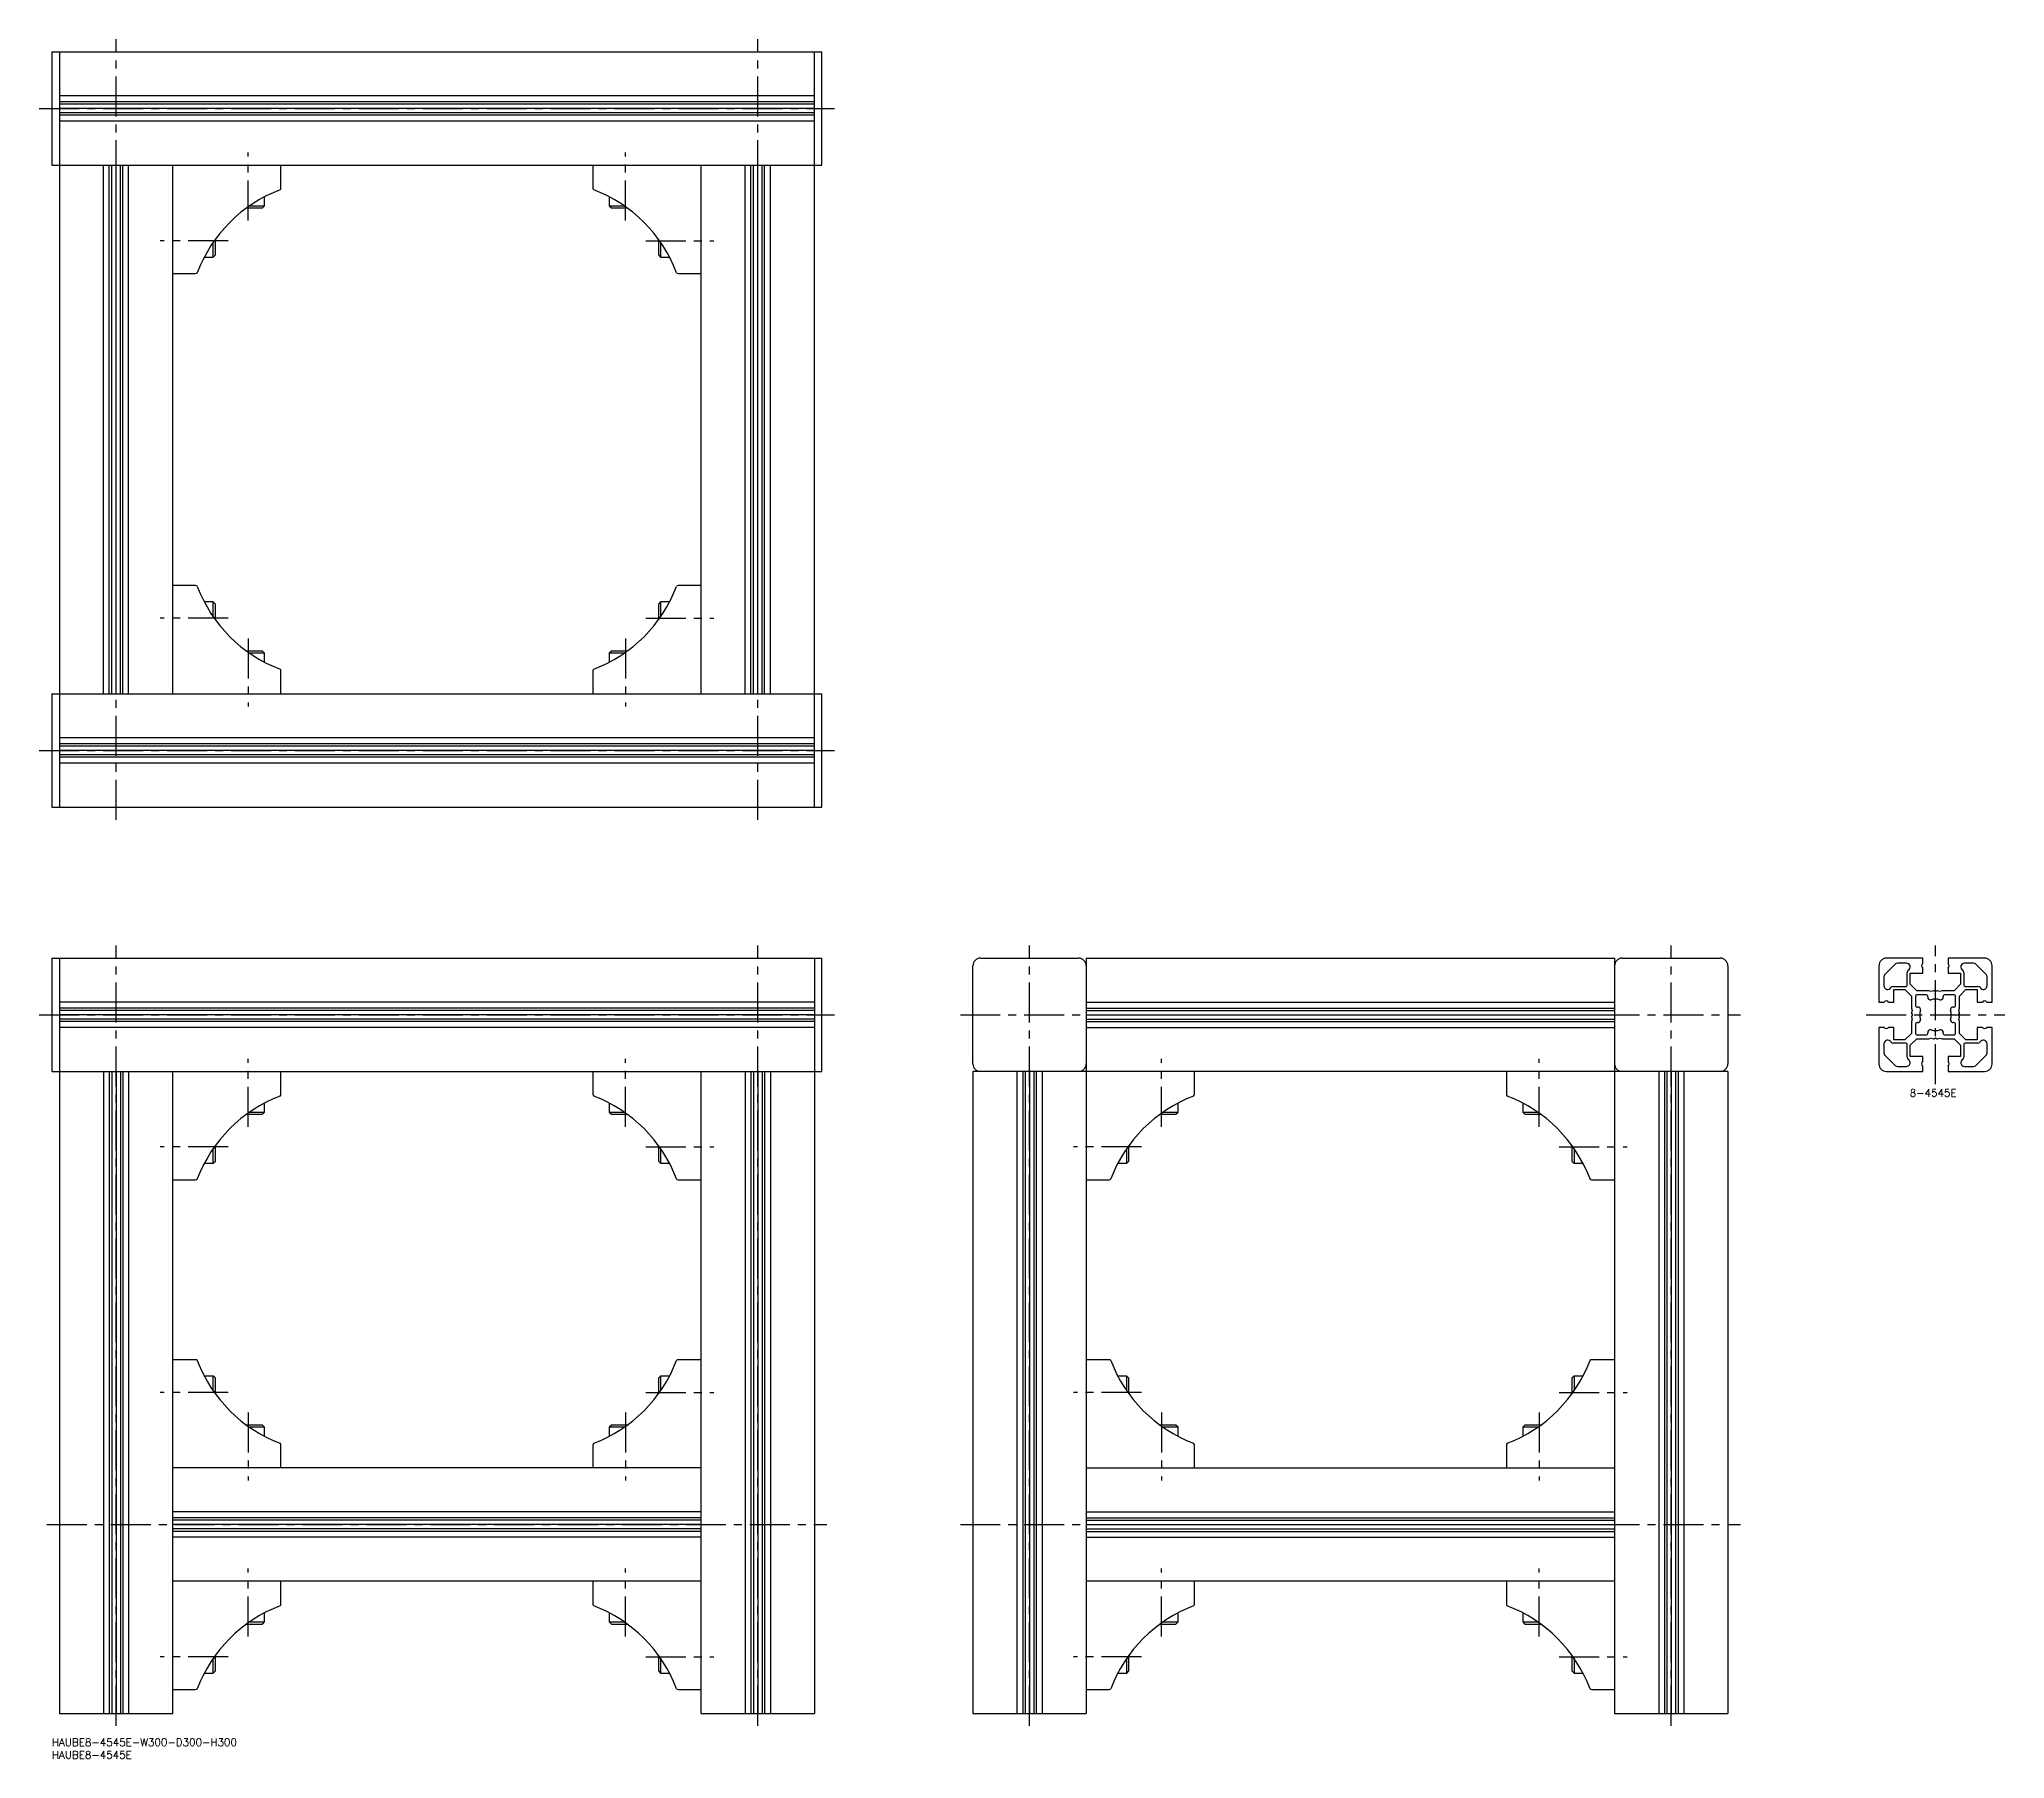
# Model space of a CAD drawing. Extents: x -5 to 776, y -8 to 675.
import ezdxf

# ---------------------------------------------------------------- set-up
doc = ezdxf.new("R2010")
doc.units = 0
doc.header["$LTSCALE"] = 0.5
doc.linetypes.add('CENTER', pattern=[50.8, 31.75, -6.35, 6.35, -6.35])
for name, color, linetype in [('MSM_CENTER', 1, 'CENTER'), ('MSM_CONTINUOUS', 7, 'CONTINUOUS'), ('MSM_PART_NUMBER', 7, 'CONTINUOUS')]:
    doc.layers.add(name, color=color, linetype=linetype)
doc.styles.get("Standard").update_dxf_attribs({"font": 'txt.shx', "height": 3, "bigfont": 'bigfont.shx'})

# ---------------------------------------------------------------- blocks, each defined once
blk = doc.blocks.new('*U8')
at = {"layer": 'MSM_PART_NUMBER'}
blk.add_text('HAUBE8-4545E-W300-D300-H300', height=3, dxfattribs=at).set_placement((0, -3))
blk = doc.blocks.new('*U9')
at = {"layer": 'MSM_PART_NUMBER'}
blk.add_text('HAUBE8-4545E', height=3, dxfattribs=at).set_placement((0, -8))
blk = doc.blocks.new('*U10')
at = {"layer": 'MSM_PART_NUMBER'}
blk.add_text('8-4545E', height=3, dxfattribs=at).set_placement((738.26, 254.97))

msp = doc.modelspace()

# ---------------------------------------------------------------- linework, layer by layer
at = {"layer": 'MSM_CENTER'}
for p, q in [((25.5, 365), (25.5, 675)), ((280.5, 365), (280.5, 675)), ((-5, 647.5), (311, 647.5)), ((78, 603), (78, 630)), ((228, 603), (228, 630)), ((70, 595), (43, 595)), ((236, 595), (263, 595)), ((70, 445), (43, 445)), ((236, 445), (263, 445)), ((78, 437), (78, 410)), ((228, 437), (228, 410)), ((-5, 392.5), (311, 392.5)), ((25.5, 5), (25.5, 315)), ((280.5, 5), (280.5, 315)), ((388.5, 5), (388.5, 315)), ((643.5, 5), (643.5, 315)), ((748.5, 260), (748.5, 315)), ((-5, 287.5), (311, 287.5)), ((361, 287.5), (671, 287.5)), ((721, 287.5), (776, 287.5)), ((78, 243), (78, 270)), ((228, 243), (228, 270)), ((441, 243), (441, 270)), ((591, 243), (591, 270)), ((70, 235), (43, 235)), ((236, 235), (263, 235)), ((433, 235), (406, 235)), ((599, 235), (626, 235)), ((70, 137.5), (43, 137.5)), ((236, 137.5), (263, 137.5)), ((433, 137.5), (406, 137.5)), ((599, 137.5), (626, 137.5)), ((78, 129.5), (78, 102.5)), ((228, 129.5), (228, 102.5)), ((441, 129.5), (441, 102.5)), ((591, 129.5), (591, 102.5)), ((-2, 85), (308, 85)), ((361, 85), (671, 85)), ((78, 40.5), (78, 67.5)), ((228, 40.5), (228, 67.5)), ((441, 40.5), (441, 67.5)), ((591, 40.5), (591, 67.5)), ((70, 32.5), (43, 32.5)), ((236, 32.5), (263, 32.5)), ((433, 32.5), (406, 32.5)), ((599, 32.5), (626, 32.5))]:
    msp.add_line(p, q, dxfattribs=at)
at = {"layer": 'MSM_CONTINUOUS'}
for p, q in [((0, 670), (306, 670)), ((0, 670), (0, 625)), ((3, 670), (3, 370)), ((303, 370), (303, 670)), ((306, 625), (306, 670)), ((303, 652.5), (3, 652.5)), ((303, 650.19), (3, 650.19)), ((303, 649.2), (3, 649.2)), ((303, 647.5), (3, 647.5)), ((303, 645.8), (3, 645.8)), ((303, 644.81), (3, 644.81)), ((303, 642.5), (3, 642.5)), ((0, 625), (306, 625)), ((20.5, 415), (20.5, 625)), ((22.81, 415), (22.81, 625)), ((23.8, 415), (23.8, 625)), ((25.5, 415), (25.5, 625)), ((27.2, 415), (27.2, 625)), ((28.19, 415), (28.19, 625)), ((30.5, 415), (30.5, 625)), ((48, 415), (48, 625)), ((91, 615.91), (91, 625)), ((215, 625), (215, 615.91)), ((258, 415), (258, 625)), ((275.5, 415), (275.5, 625)), ((277.81, 415), (277.81, 625)), ((278.8, 415), (278.8, 625)), ((280.5, 415), (280.5, 625)), ((282.2, 415), (282.2, 625)), ((283.19, 415), (283.19, 625)), ((285.5, 415), (285.5, 625)), ((84.5, 608.87), (84.5, 612.42)), ((221.5, 612.42), (221.5, 608.87)), ((77.39, 608), (83.63, 608)), ((78.61, 608.87), (84.5, 608.87)), ((83.63, 608), (84.5, 608.87)), ((221.5, 608.87), (222.37, 608)), ((221.5, 608.87), (227.39, 608.87)), ((222.37, 608), (228.61, 608)), ((64.13, 588.5), (64.13, 594.39)), ((65, 589.37), (65, 595.61)), ((241, 595.61), (241, 589.37)), ((241.87, 594.39), (241.87, 588.5)), ((60.58, 588.5), (64.13, 588.5)), ((64.13, 588.5), (65, 589.37)), ((241, 589.37), (241.87, 588.5)), ((241.87, 588.5), (245.42, 588.5)), ((48, 582), (57.09, 582)), ((248.91, 582), (258, 582)), ((57.09, 458), (48, 458)), ((258, 458), (248.91, 458)), ((64.13, 451.5), (60.58, 451.5)), ((65, 450.63), (64.13, 451.5)), ((64.13, 445.61), (64.13, 451.5)), ((65, 444.39), (65, 450.63)), ((241.87, 451.5), (241, 450.63)), ((241, 450.63), (241, 444.39)), ((245.42, 451.5), (241.87, 451.5)), ((241.87, 451.5), (241.87, 445.61)), ((83.63, 432), (77.39, 432)), ((84.5, 431.13), (78.61, 431.13)), ((84.5, 431.13), (83.63, 432)), ((84.5, 427.58), (84.5, 431.13)), ((222.37, 432), (221.5, 431.13)), ((221.5, 431.13), (221.5, 427.58)), ((227.39, 431.13), (221.5, 431.13)), ((228.61, 432), (222.37, 432)), ((91, 415), (91, 424.09)), ((215, 424.09), (215, 415)), ((0, 415), (306, 415)), ((0, 415), (0, 370)), ((306, 370), (306, 415)), ((303, 397.5), (3, 397.5)), ((303, 395.19), (3, 395.19)), ((303, 394.2), (3, 394.2)), ((303, 392.5), (3, 392.5)), ((303, 390.8), (3, 390.8)), ((303, 389.81), (3, 389.81)), ((303, 387.5), (3, 387.5)), ((0, 370), (306, 370)), ((0, 310), (306, 310)), ((0, 310), (0, 265)), ((3, 310), (3, 10)), ((303, 310), (303, 10)), ((306, 265), (306, 310)), ((366, 268), (366, 307)), ((369, 310), (408, 310)), ((411, 310), (411, 10)), ((411, 310), (621, 310)), ((621, 310), (621, 10)), ((624, 310), (663, 310)), ((666, 307), (666, 268)), ((726, 307), (726, 292.5)), ((732.64, 307.71), (728.29, 303.36)), ((743.5, 310), (729, 310)), ((736.95, 308), (733.35, 308)), ((743.5, 307.87), (743.5, 310)), ((743.5, 304), (743.5, 306.13)), ((768, 310), (753.5, 310)), ((753.5, 310), (753.5, 307.87)), ((753.5, 306.13), (753.5, 304)), ((763.65, 308), (760.05, 308)), ((768.71, 303.36), (764.36, 307.71)), ((771, 292.5), (771, 307)), ((728, 302.65), (728, 299.05)), ((731.67, 298.8), (736.7, 298.8)), ((732, 292.5), (732, 297.5)), ((732, 297.5), (736.38, 297.5)), ((736.38, 297.5), (739, 294.88)), ((737.2, 299.3), (737.2, 304.33)), ((738.5, 299.62), (738.5, 304)), ((738.5, 304), (743.5, 304)), ((741.12, 297), (738.5, 299.62)), ((745.81, 297), (741.12, 297)), ((746.8, 296.79), (745.81, 297)), ((747.74, 296.99), (746.8, 296.79)), ((748.5, 296.7), (748.1, 296.93)), ((748.9, 296.93), (748.5, 296.7)), ((750.2, 296.79), (749.26, 296.99)), ((751.19, 297), (750.2, 296.79)), ((755.88, 297), (751.19, 297)), ((753.5, 304), (758.5, 304)), ((758.5, 299.62), (755.88, 297)), ((758, 294.88), (760.62, 297.5)), ((758.5, 304), (758.5, 299.62)), ((759.8, 304.33), (759.8, 299.3)), ((760.3, 298.8), (765.33, 298.8)), ((760.62, 297.5), (765, 297.5)), ((765, 297.5), (765, 292.5)), ((769, 299.05), (769, 302.65)), ((303, 292.5), (3, 292.5)), ((303, 290.19), (3, 290.19)), ((303, 289.2), (3, 289.2)), ((411, 292.5), (621, 292.5)), ((411, 290.19), (621, 290.19)), ((411, 289.2), (621, 289.2)), ((726, 292.5), (728.13, 292.5)), ((729.87, 292.5), (732, 292.5)), ((739, 294.88), (739, 290.19)), ((739, 290.19), (739.21, 289.2)), ((739.21, 289.2), (739.01, 288.26)), ((740.6, 294.9), (740.6, 291.1)), ((744.9, 295.4), (741.1, 295.4)), ((755.9, 295.4), (752.1, 295.4)), ((756.4, 291.1), (756.4, 294.9)), ((757.79, 289.2), (758, 290.19)), ((757.99, 288.26), (757.79, 289.2)), ((758, 290.19), (758, 294.88)), ((765, 292.5), (767.13, 292.5)), ((768.87, 292.5), (771, 292.5)), ((303, 287.5), (3, 287.5)), ((303, 285.8), (3, 285.8)), ((303, 284.81), (3, 284.81)), ((303, 282.5), (3, 282.5)), ((411, 287.5), (621, 287.5)), ((411, 285.8), (621, 285.8)), ((411, 284.81), (621, 284.81)), ((411, 282.5), (621, 282.5)), ((728.13, 282.5), (726, 282.5)), ((726, 282.5), (726, 268)), ((732, 282.5), (729.87, 282.5)), ((732, 277.5), (732, 282.5)), ((739.21, 285.8), (739, 284.81)), ((739, 284.81), (739, 280.12)), ((739.01, 286.74), (739.21, 285.8)), ((739.07, 287.9), (739.3, 287.5)), ((739.3, 287.5), (739.07, 287.1)), ((740.6, 283.9), (740.6, 280.1)), ((756.4, 280.1), (756.4, 283.9)), ((757.7, 287.5), (757.93, 287.9)), ((757.93, 287.1), (757.7, 287.5)), ((757.79, 285.8), (757.99, 286.74)), ((758, 284.81), (757.79, 285.8)), ((758, 280.12), (758, 284.81)), ((767.13, 282.5), (765, 282.5)), ((765, 282.5), (765, 277.5)), ((771, 282.5), (768.87, 282.5)), ((771, 268), (771, 282.5)), ((728, 275.95), (728, 272.35)), ((736.7, 276.2), (731.67, 276.2)), ((736.38, 277.5), (732, 277.5)), ((739, 280.12), (736.38, 277.5)), ((737.2, 270.67), (737.2, 275.7)), ((738.5, 275.38), (741.12, 278)), ((738.5, 271), (738.5, 275.38)), ((741.1, 279.6), (744.9, 279.6)), ((741.12, 278), (745.81, 278)), ((745.81, 278), (746.8, 278.21)), ((746.8, 278.21), (747.74, 278.01)), ((748.1, 278.07), (748.5, 278.3)), ((748.5, 278.3), (748.9, 278.07)), ((749.26, 278.01), (750.2, 278.21)), ((750.2, 278.21), (751.19, 278)), ((751.19, 278), (755.88, 278)), ((752.1, 279.6), (755.9, 279.6)), ((755.88, 278), (758.5, 275.38)), ((760.62, 277.5), (758, 280.12)), ((758.5, 275.38), (758.5, 271)), ((759.8, 275.7), (759.8, 270.67)), ((765.33, 276.2), (760.3, 276.2)), ((765, 277.5), (760.62, 277.5)), ((769, 272.35), (769, 275.95)), ((728.29, 271.64), (732.64, 267.29)), ((733.35, 267), (736.95, 267)), ((743.5, 271), (738.5, 271)), ((743.5, 268.87), (743.5, 271)), ((743.5, 265), (743.5, 267.13)), ((758.5, 271), (753.5, 271)), ((753.5, 271), (753.5, 268.87)), ((753.5, 267.13), (753.5, 265)), ((760.05, 267), (763.65, 267)), ((764.36, 267.29), (768.71, 271.64)), ((0, 265), (306, 265)), ((20.5, 265), (20.5, 10)), ((22.81, 265), (22.81, 10)), ((23.8, 265), (23.8, 10)), ((25.5, 265), (25.5, 10)), ((27.2, 265), (27.2, 10)), ((28.19, 265), (28.19, 10)), ((30.5, 265), (30.5, 10)), ((48, 10), (48, 265)), ((91, 255.91), (91, 265)), ((215, 265), (215, 255.91)), ((258, 10), (258, 265)), ((275.5, 265), (275.5, 10)), ((277.81, 265), (277.81, 10)), ((278.8, 265), (278.8, 10)), ((280.5, 265), (280.5, 10)), ((282.2, 265), (282.2, 10)), ((283.19, 265), (283.19, 10)), ((285.5, 265), (285.5, 10)), ((666, 265), (366, 265)), ((366, 265), (366, 10)), ((383.5, 265), (383.5, 10)), ((385.81, 265), (385.81, 10)), ((386.8, 265), (386.8, 10)), ((388.5, 265), (388.5, 10)), ((390.2, 265), (390.2, 10)), ((391.19, 265), (391.19, 10)), ((393.5, 265), (393.5, 10)), ((454, 255.91), (454, 265)), ((578, 265), (578, 255.91)), ((638.5, 265), (638.5, 10)), ((640.81, 265), (640.81, 10)), ((641.8, 265), (641.8, 10)), ((643.5, 265), (643.5, 10)), ((645.2, 265), (645.2, 10)), ((646.19, 265), (646.19, 10)), ((648.5, 265), (648.5, 10)), ((666, 265), (666, 10)), ((729, 265), (743.5, 265)), ((753.5, 265), (768, 265)), ((84.5, 248.87), (84.5, 252.42)), ((221.5, 252.42), (221.5, 248.87)), ((447.5, 248.87), (447.5, 252.42)), ((584.5, 252.42), (584.5, 248.87)), ((77.39, 248), (83.63, 248)), ((78.61, 248.87), (84.5, 248.87)), ((83.63, 248), (84.5, 248.87)), ((221.5, 248.87), (222.37, 248)), ((221.5, 248.87), (227.39, 248.87)), ((222.37, 248), (228.61, 248)), ((440.39, 248), (446.63, 248)), ((441.61, 248.87), (447.5, 248.87)), ((446.63, 248), (447.5, 248.87)), ((584.5, 248.87), (585.37, 248)), ((584.5, 248.87), (590.39, 248.87)), ((585.37, 248), (591.61, 248)), ((64.13, 228.5), (64.13, 234.39)), ((65, 229.37), (65, 235.61)), ((241, 235.61), (241, 229.37)), ((241.87, 234.39), (241.87, 228.5)), ((427.13, 228.5), (427.13, 234.39)), ((428, 229.37), (428, 235.61)), ((604, 235.61), (604, 229.37)), ((604.87, 234.39), (604.87, 228.5)), ((60.58, 228.5), (64.13, 228.5)), ((64.13, 228.5), (65, 229.37)), ((241, 229.37), (241.87, 228.5)), ((241.87, 228.5), (245.42, 228.5)), ((423.58, 228.5), (427.13, 228.5)), ((427.13, 228.5), (428, 229.37)), ((604, 229.37), (604.87, 228.5)), ((604.87, 228.5), (608.42, 228.5)), ((48, 222), (57.09, 222)), ((248.91, 222), (258, 222)), ((411, 222), (420.09, 222)), ((611.91, 222), (621, 222)), ((57.09, 150.5), (48, 150.5)), ((258, 150.5), (248.91, 150.5)), ((420.09, 150.5), (411, 150.5)), ((621, 150.5), (611.91, 150.5)), ((64.13, 144), (60.58, 144)), ((65, 143.13), (64.13, 144)), ((64.13, 138.11), (64.13, 144)), ((65, 136.89), (65, 143.13)), ((241.87, 144), (241, 143.13)), ((241, 143.13), (241, 136.89)), ((245.42, 144), (241.87, 144)), ((241.87, 144), (241.87, 138.11)), ((427.13, 144), (423.58, 144)), ((428, 143.13), (427.13, 144)), ((427.13, 138.11), (427.13, 144)), ((428, 136.89), (428, 143.13)), ((604.87, 144), (604, 143.13)), ((604, 143.13), (604, 136.89)), ((608.42, 144), (604.87, 144)), ((604.87, 144), (604.87, 138.11)), ((83.63, 124.5), (77.39, 124.5)), ((84.5, 123.63), (78.61, 123.63)), ((84.5, 123.63), (83.63, 124.5)), ((84.5, 120.08), (84.5, 123.63)), ((222.37, 124.5), (221.5, 123.63)), ((221.5, 123.63), (221.5, 120.08)), ((227.39, 123.63), (221.5, 123.63)), ((228.61, 124.5), (222.37, 124.5)), ((446.63, 124.5), (440.39, 124.5)), ((447.5, 123.63), (441.61, 123.63)), ((447.5, 123.63), (446.63, 124.5)), ((447.5, 120.08), (447.5, 123.63)), ((585.37, 124.5), (584.5, 123.63)), ((584.5, 123.63), (584.5, 120.08)), ((590.39, 123.63), (584.5, 123.63)), ((591.61, 124.5), (585.37, 124.5)), ((91, 107.5), (91, 116.59)), ((215, 116.59), (215, 107.5)), ((454, 107.5), (454, 116.59)), ((578, 116.59), (578, 107.5)), ((258, 107.5), (48, 107.5)), ((411, 107.5), (621, 107.5)), ((258, 90), (48, 90)), ((258, 87.69), (48, 87.69)), ((258, 86.7), (48, 86.7)), ((411, 90), (621, 90)), ((411, 87.69), (621, 87.69)), ((411, 86.7), (621, 86.7)), ((258, 85), (48, 85)), ((258, 83.3), (48, 83.3)), ((258, 82.31), (48, 82.31)), ((258, 80), (48, 80)), ((411, 85), (621, 85)), ((411, 83.3), (621, 83.3)), ((411, 82.31), (621, 82.31)), ((411, 80), (621, 80)), ((258, 62.5), (48, 62.5)), ((91, 53.41), (91, 62.5)), ((215, 62.5), (215, 53.41)), ((621, 62.5), (411, 62.5)), ((454, 53.41), (454, 62.5)), ((578, 62.5), (578, 53.41)), ((84.5, 46.37), (84.5, 49.92)), ((221.5, 49.92), (221.5, 46.37)), ((447.5, 46.37), (447.5, 49.92)), ((584.5, 49.92), (584.5, 46.37)), ((77.39, 45.5), (83.63, 45.5)), ((78.61, 46.37), (84.5, 46.37)), ((83.63, 45.5), (84.5, 46.37)), ((221.5, 46.37), (222.37, 45.5)), ((221.5, 46.37), (227.39, 46.37)), ((222.37, 45.5), (228.61, 45.5)), ((440.39, 45.5), (446.63, 45.5)), ((441.61, 46.37), (447.5, 46.37)), ((446.63, 45.5), (447.5, 46.37)), ((584.5, 46.37), (585.37, 45.5)), ((584.5, 46.37), (590.39, 46.37)), ((585.37, 45.5), (591.61, 45.5)), ((64.13, 26), (64.13, 31.89)), ((65, 26.87), (65, 33.11)), ((241, 33.11), (241, 26.87)), ((241.87, 31.89), (241.87, 26)), ((427.13, 26), (427.13, 31.89)), ((428, 26.87), (428, 33.11)), ((604, 33.11), (604, 26.87)), ((604.87, 31.89), (604.87, 26)), ((60.58, 26), (64.13, 26)), ((64.13, 26), (65, 26.87)), ((241, 26.87), (241.87, 26)), ((241.87, 26), (245.42, 26)), ((423.58, 26), (427.13, 26)), ((427.13, 26), (428, 26.87)), ((604, 26.87), (604.87, 26)), ((604.87, 26), (608.42, 26)), ((48, 19.5), (57.09, 19.5)), ((248.91, 19.5), (258, 19.5)), ((411, 19.5), (420.09, 19.5)), ((611.91, 19.5), (621, 19.5)), ((3, 10), (48, 10)), ((258, 10), (303, 10)), ((366, 10), (411, 10)), ((621, 10), (666, 10))]:
    msp.add_line(p, q, dxfattribs=at)
for centre, radius, start, end in [((110.78, 562.22), 56.67, 110.7505, 159.2495), ((90, 615.91), 1, 315, 0), ((216, 615.91), 1, 180, 225), ((195.22, 562.22), 56.67, 20.7505, 69.2495), ((57.09, 583), 1, 270, 315), ((248.91, 583), 1, 225, 270), ((57.09, 457), 1, 45, 90), ((110.78, 477.78), 56.67, 200.7505, 249.2495), ((195.22, 477.78), 56.67, 290.7505, 339.2495), ((248.91, 457), 1, 90, 135), ((90, 424.09), 1, 0, 45), ((216, 424.09), 1, 135, 180), ((369, 307), 3, 90, 180), ((408, 307), 3, 0, 90), ((624, 307), 3, 90, 180), ((663, 307), 3, 0, 90), ((729, 307), 3, 90, 180), ((733.35, 307), 1, 90, 135), ((736.95, 306.5), 1.5, 300, 90), ((738.2, 304.33), 1, 120.00001, 180), ((744, 307), 1, 120, 240), ((753, 307), 1, 300, 60), ((760.05, 306.5), 1.5, 90, 240), ((758.8, 304.33), 1, 0, 60), ((763.65, 307), 1, 45, 90), ((768, 307), 3, 0, 90), ((729, 302.65), 1, 135, 180), ((729.5, 299.05), 1.5, 180, 330), ((731.67, 297.8), 1, 90, 150), ((736.7, 299.3), 0.5, 270, 0), ((747.85, 296.5), 0.5, 60, 102), ((749.15, 296.5), 0.5, 78, 120), ((760.3, 299.3), 0.5, 180, 270), ((765.33, 297.8), 1, 30, 90), ((767.5, 299.05), 1.5, 210, 0), ((768, 302.65), 1, 0, 45), ((729, 292), 1, 30, 150), ((741.1, 294.9), 0.5, 90, 180), ((741.2, 291.1), 0.6, 180, 282.34374), ((741.54, 289.54), 1, 343.68226, 102.34374), ((748.5, 287.5), 6.25, 163.68226, 196.31774), ((744.9, 294.8), 0.6, 347.65626, 90), ((746.46, 294.46), 1, 167.65626, 286.31774), ((748.5, 287.5), 6.25, 73.68226, 106.31774), ((750.54, 294.46), 1, 253.68226, 12.34374), ((752.1, 294.8), 0.6, 90, 192.34374), ((755.46, 289.54), 1, 77.65626, 196.31774), ((748.5, 287.5), 6.25, 343.68226, 16.31774), ((755.8, 291.1), 0.6, 257.65626, 0), ((755.9, 294.9), 0.5, 0, 90), ((768, 292), 1, 30, 150), ((729, 283), 1, 210, 330), ((739.5, 288.15), 0.5, 168, 210), ((739.5, 286.85), 0.5, 150, 192), ((741.2, 283.9), 0.6, 77.65626, 180), ((741.54, 285.46), 1, 257.65626, 16.31774), ((746.46, 280.54), 1, 73.68226, 192.34374), ((748.5, 287.5), 6.25, 253.68226, 286.31774), ((750.54, 280.54), 1, 347.65626, 106.31774), ((755.46, 285.46), 1, 163.68226, 282.34374), ((755.8, 283.9), 0.6, 0, 102.34374), ((757.5, 288.15), 0.5, 330, 12), ((757.5, 286.85), 0.5, 348, 30), ((768, 283), 1, 210, 330), ((729.5, 275.95), 1.5, 30, 180), ((731.67, 277.2), 1, 210.00001, 270), ((736.7, 275.7), 0.5, 0, 90), ((741.1, 280.1), 0.5, 180, 270), ((744.9, 280.2), 0.6, 270, 12.34374), ((747.85, 278.5), 0.5, 258, 300), ((749.15, 278.5), 0.5, 240, 282), ((752.1, 280.2), 0.6, 167.65626, 270), ((755.9, 280.1), 0.5, 270, 0), ((760.3, 275.7), 0.5, 90, 180), ((765.33, 277.2), 1, 270, 329.99999), ((767.5, 275.95), 1.5, 0, 150), ((369, 268), 3, 180, 270), ((408, 268), 3, 270, 0), ((624, 268), 3, 180, 270), ((663, 268), 3, 270, 0), ((729, 268), 3, 180, 270), ((729, 272.35), 1, 180, 225), ((733.35, 268), 1, 225, 270), ((736.95, 268.5), 1.5, 270, 60), ((738.2, 270.67), 1, 180, 239.99999), ((744, 268), 1, 120, 240), ((753, 268), 1, 300, 60), ((760.05, 268.5), 1.5, 120, 270), ((758.8, 270.67), 1, 300, 0), ((763.65, 268), 1, 270, 315), ((768, 268), 3, 270, 0), ((768, 272.35), 1, 315, 0), ((110.78, 202.22), 56.67, 110.7505, 159.2495), ((90, 255.91), 1, 315, 0), ((216, 255.91), 1, 180, 225), ((195.22, 202.22), 56.67, 20.7505, 69.2495), ((473.78, 202.22), 56.67, 110.7505, 159.2495), ((453, 255.91), 1, 315, 0), ((579, 255.91), 1, 180, 225), ((558.22, 202.22), 56.67, 20.7505, 69.2495), ((57.09, 223), 1, 270, 315), ((248.91, 223), 1, 225, 270), ((420.09, 223), 1, 270, 315), ((611.91, 223), 1, 225, 270), ((57.09, 149.5), 1, 45, 90), ((110.78, 170.28), 56.67, 200.7505, 249.2495), ((195.22, 170.28), 56.67, 290.7505, 339.2495), ((248.91, 149.5), 1, 90, 135), ((420.09, 149.5), 1, 45, 90), ((473.78, 170.28), 56.67, 200.7505, 249.2495), ((558.22, 170.28), 56.67, 290.7505, 339.2495), ((611.91, 149.5), 1, 90, 135), ((90, 116.59), 1, 0, 45), ((216, 116.59), 1, 135, 180), ((453, 116.59), 1, 0, 45), ((579, 116.59), 1, 135, 180), ((110.78, -0.28), 56.67, 110.7505, 159.2495), ((90, 53.41), 1, 315, 0), ((216, 53.41), 1, 180, 225), ((195.22, -0.28), 56.67, 20.7505, 69.2495), ((473.78, -0.28), 56.67, 110.7505, 159.2495), ((453, 53.41), 1, 315, 0), ((579, 53.41), 1, 180, 225), ((558.22, -0.28), 56.67, 20.7505, 69.2495), ((57.09, 20.5), 1, 270, 315), ((248.91, 20.5), 1, 225, 270), ((420.09, 20.5), 1, 270, 315), ((611.91, 20.5), 1, 225, 270)]:
    msp.add_arc(centre, radius, start, end, dxfattribs=at)

# ---------------------------------------------------------------- block references
for name in ['*U10', '*U8', '*U9']:
    msp.add_blockref(name, (0, 0), dxfattribs=at)

doc.saveas('drawing.dxf')
